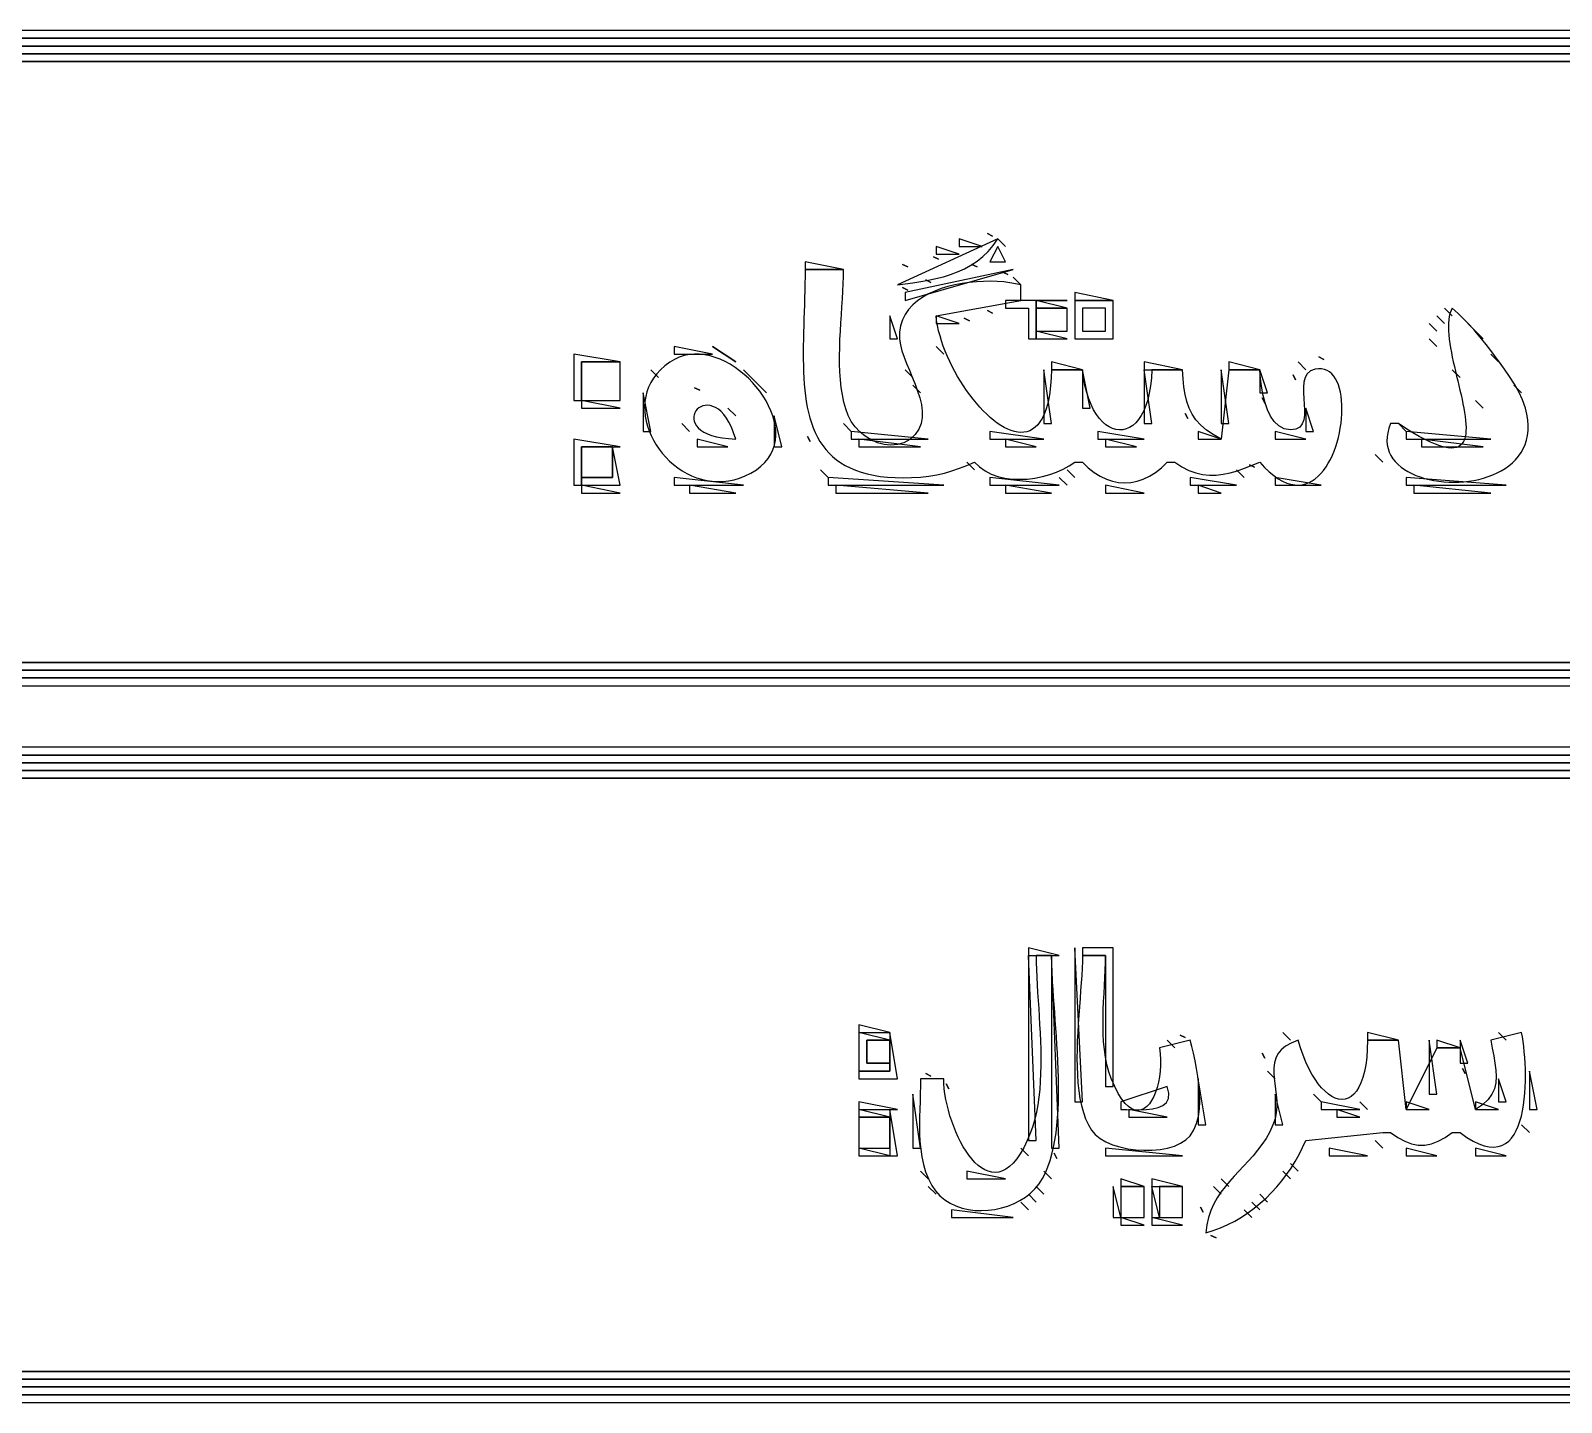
# Model space of a CAD drawing. Extents: x 0 to 1288, y 0 to 860.
# Drawn here: x 972.5 to 1171.2, y 436 to 614 of the extents above; entities that cross this region are included whole.
import ezdxf

# ---------------------------------------------------------------- set-up
doc = ezdxf.new("R2010")
doc.units = 0
for name, color, linetype in [('C19', 19, 'CONTINUOUS'), ('C250', 250, 'CONTINUOUS'), ('C251', 251, 'CONTINUOUS'), ('C252', 252, 'CONTINUOUS'), ('C253', 253, 'CONTINUOUS'), ('C254', 254, 'CONTINUOUS'), ('C27', 27, 'CONTINUOUS'), ('C29', 29, 'CONTINUOUS'), ('C37', 37, 'CONTINUOUS'), ('C47', 47, 'CONTINUOUS'), ('C59', 59, 'CONTINUOUS'), ('C7', 7, 'CONTINUOUS')]:
    doc.layers.add(name, color=color, linetype=linetype)

msp = doc.modelspace()

# ---------------------------------------------------------------- linework, layer by layer
at = {"layer": 'C19'}
for points in [[(1073, 583), (1072.9955, 582.0796), (1072.9832, 581.1603), (1072.9645, 580.2429), (1072.941, 579.3283), (1072.9142, 578.4176), (1072.8858, 577.5116), (1072.8571, 576.6113), (1072.8298, 575.7177), (1072.8054, 574.8317), (1072.7854, 573.9542), (1072.7714, 573.0862), (1072.7648, 572.2287), (1072.7674, 571.3826), (1072.7805, 570.5488), (1072.8057, 569.7283), (1072.8446, 568.922), (1072.8987, 568.1309), (1072.9696, 567.356), (1073.0587, 566.5981), (1073.1676, 565.8583), (1073.2979, 565.1374), (1073.4511, 564.4365), (1073.6288, 563.7564), (1073.8324, 563.0981), (1074.0635, 562.4626), (1074.3237, 561.8508), (1074.6145, 561.2637), (1074.9374, 560.7022), (1075.2939, 560.1672), (1075.6857, 559.6598), (1076.1142, 559.1807), (1076.581, 558.7311), (1077.0877, 558.3119), (1077.6357, 557.9239), (1078.2266, 557.5681), (1078.8619, 557.2456), (1079.5433, 556.9572), (1080.2721, 556.7039), (1081.05, 556.4866), (1081.8785, 556.3062), (1082.7592, 556.1639), (1083.6935, 556.0603), (1084.6831, 555.9966), (1085.7293, 555.9737), (1086.8339, 555.9925), (1087.9984, 556.054), (1089.0709, 556.1658), (1090.0983, 556.3441), (1091.0933, 556.5822), (1092.0683, 556.8734), (1093.0361, 557.2112), (1094.0091, 557.5889), (1095, 558), (1095.6391, 557.3794), (1096.3658, 556.8674), (1097.1674, 556.4593), (1098.0312, 556.1507), (1098.9445, 555.9368), (1099.8946, 555.8131), (1100.8686, 555.775), (1101.854, 555.8179), (1102.8379, 555.9372), (1103.8078, 556.1283), (1104.7508, 556.3866), (1105.6542, 556.7075), (1106.5054, 557.0864), (1107.2915, 557.5188), (1108, 558), (1109, 558), (1109.7609, 557.2846), (1110.5333, 556.6792), (1111.3151, 556.1839), (1112.1047, 555.7987), (1112.8999, 555.5236), (1113.6989, 555.3585), (1114.4999, 555.3034), (1115.3008, 555.3585), (1116.0999, 555.5236), (1116.8951, 555.7987), (1117.6847, 556.1839), (1118.4666, 556.6792), (1119.239, 557.2845), (1120, 558), (1121, 558), (1121.906, 557.3883), (1122.8034, 556.925), (1123.6954, 556.5987), (1124.5851, 556.3986), (1125.4757, 556.3133), (1126.3703, 556.3318), (1127.2722, 556.4429), (1128.1844, 556.6357), (1129.1101, 556.8989), (1130.0525, 557.2214), (1131.0147, 557.5921), (1132, 558), (1132.625, 557.3244), (1133.2346, 556.7436), (1133.8285, 556.2538), (1134.4062, 555.8515), (1134.9674, 555.533), (1135.5119, 555.2947), (1136.0392, 555.133), (1136.549, 555.0444), (1137.0411, 555.0251), (1137.5149, 555.0717), (1137.9703, 555.1804), (1138.4069, 555.3477), (1138.8243, 555.57), (1139.2222, 555.8437), (1139.6002, 556.1651), (1139.9581, 556.5307), (1140.2954, 556.9368), (1140.6119, 557.3799), (1140.9072, 557.8562), (1141.181, 558.3623), (1141.4329, 558.8946), (1141.6626, 559.4493), (1141.8698, 560.0229), (1142.0541, 560.6118), (1142.2151, 561.2124), (1142.3526, 561.821), (1142.4662, 562.4342), (1142.5556, 563.0481), (1142.6204, 563.6594), (1142.6603, 564.2642), (1142.6749, 564.8592), (1142.664, 565.4405), (1142.6271, 566.0046), (1142.564, 566.548), (1142.4742, 567.067), (1142.3576, 567.558), (1142.2136, 568.0173), (1142.0421, 568.4414), (1141.8426, 568.8268), (1141.6148, 569.1696), (1141.3583, 569.4665), (1141.073, 569.7137), (1140.7583, 569.9076), (1140.414, 570.0446), (1140.0396, 570.1212), (1139.635, 570.1337), (1139.1998, 570.0786), (1138.5918, 569.8549), (1138.1645, 569.4833), (1137.889, 568.988), (1137.7368, 568.3932), (1137.6794, 567.7231), (1137.688, 567.0019), (1137.7342, 566.2539), (1137.7893, 565.5032), (1137.8248, 564.774), (1137.8119, 564.0905), (1137.7221, 563.4771), (1137.5269, 562.9577), (1137.1976, 562.5568), (1136.7056, 562.2984), (1136.0223, 562.2068)], [(1136.0223, 562.2067), (1135.1865, 562.3371), (1134.48, 562.7021), (1133.8909, 563.2622), (1133.4076, 563.9776), (1133.0183, 564.8086), (1132.7113, 565.7155), (1132.4748, 566.6587), (1132.2972, 567.5984), (1132.1667, 568.495), (1132.0715, 569.3087), (1132, 570), (1128, 570), (1127, 561), (1125.9681, 561.5729), (1125.0876, 562.175), (1124.3466, 562.8128), (1123.7331, 563.493), (1123.235, 564.2223), (1122.8404, 565.0072), (1122.5373, 565.8545), (1122.3137, 566.7708), (1122.1576, 567.7627), (1122.057, 568.8369), (1122, 570), (1118, 570), (1117.9445, 568.9011), (1117.8361, 567.8867), (1117.6785, 566.9566), (1117.4755, 566.1103), (1117.231, 565.3475), (1116.9489, 564.6678), (1116.633, 564.0708), (1116.2871, 563.5562), (1115.9151, 563.1236), (1115.5208, 562.7726), (1115.1081, 562.503), (1114.6809, 562.3142), (1114.2429, 562.206), (1113.798, 562.1779), (1113.35, 562.2297), (1112.9029, 562.3609), (1112.4604, 562.5713), (1112.0265, 562.8603), (1111.6048, 563.2277), (1111.1994, 563.6731), (1110.8139, 564.1961), (1110.4524, 564.7964), (1110.1186, 565.4735), (1109.8163, 566.2272), (1109.5495, 567.0571), (1109.3219, 567.9627), (1109.1375, 568.9438), (1109, 570), (1105, 570), (1104.9554, 568.9286), (1104.8766, 567.9421), (1104.7651, 567.0385), (1104.6223, 566.2155), (1104.4498, 565.4711), (1104.249, 564.8031), (1104.0215, 564.2094), (1103.7686, 563.6879), (1103.4919, 563.2365), (1103.1928, 562.853), (1102.8729, 562.5353), (1102.5337, 562.2813), (1102.1765, 562.0888), (1101.803, 561.9558), (1101.4146, 561.8801), (1101.0127, 561.8596), (1100.5989, 561.8921), (1100.1747, 561.9756), (1099.7415, 562.1078), (1099.3008, 562.2868), (1098.8541, 562.5103), (1098.4029, 562.7762), (1097.9486, 563.0825), (1097.4928, 563.4269), (1097.037, 563.8074), (1096.5826, 564.2218), (1096.1311, 564.6681), (1095.684, 565.144), (1095.2428, 565.6475), (1094.8089, 566.1764), (1094.3839, 566.7286), (1093.9693, 567.302), (1093.5664, 567.8944), (1093.1769, 568.5038), (1092.8022, 569.128), (1092.4437, 569.7649), (1092.103, 570.4123), (1091.7816, 571.0682), (1091.4809, 571.7304), (1091.2024, 572.3968), (1090.9476, 573.0652), (1090.7181, 573.7335), (1090.5151, 574.3997), (1090.3404, 575.0616), (1090.1953, 575.717), (1090.0813, 576.3638), (1090, 577), (1101, 579), (1101, 581), (1100.3209, 581.1615), (1099.5792, 581.2916), (1098.7836, 581.3887), (1097.9431, 581.4511), (1097.0665, 581.4773), (1096.1628, 581.4657), (1095.2408, 581.4149), (1094.3095, 581.3232), (1093.3778, 581.1891), (1092.4545, 581.0109), (1091.5486, 580.7872), (1090.6689, 580.5165), (1089.8244, 580.197), (1089.024, 579.8273), (1088.2765, 579.4057), (1087.5909, 578.9309), (1086.9761, 578.4011), (1086.4409, 577.8148), (1085.9943, 577.1705), (1085.6452, 576.4665), (1085.4024, 575.7014), (1085.2749, 574.8736), (1085.2716, 573.9815), (1085.3742, 573.2467), (1085.5735, 572.4653), (1085.848, 571.6451), (1086.1768, 570.7938), (1086.5385, 569.9193), (1086.912, 569.0292), (1087.276, 568.1315), (1087.6093, 567.2338), (1087.8908, 566.3439), (1088.0992, 565.4696), (1088.2133, 564.6187), (1088.212, 563.7989), (1088.074, 563.018), (1087.7781, 562.2839), (1087.3032, 561.6042)], [(1100, 582), (1101, 581), (1100, 582)], [(1096.666626, 577.666687), (1097.333374, 577.333313), (1096.666626, 577.666687)], [(1103, 578), (1103, 575), (1107, 575), (1107, 578), (1103, 578)], [(1157, 578), (1156.8318, 577.6744), (1156.6997, 577.3132), (1156.6014, 576.9188), (1156.5348, 576.4933), (1156.4977, 576.0392), (1156.4878, 575.5586), (1156.5031, 575.0539), (1156.5413, 574.5273), (1156.6003, 573.9812), (1156.6779, 573.4178), (1156.7718, 572.8395), (1156.88, 572.2484), (1157.0003, 571.647), (1157.1304, 571.0374), (1157.2682, 570.4221), (1157.4114, 569.8031), (1157.5581, 569.183), (1157.7058, 568.5639), (1157.8526, 567.9481), (1157.9961, 567.3379), (1158.1342, 566.7357), (1158.2648, 566.1437), (1158.3856, 565.5641), (1158.4945, 564.9993), (1158.5893, 564.4516), (1158.6678, 563.9233), (1158.7278, 563.4165), (1158.7672, 562.9338), (1158.7838, 562.4772), (1158.7754, 562.0491), (1158.7397, 561.6519), (1158.6748, 561.2877), (1158.5782, 560.9589), (1158.448, 560.6678), (1158.2819, 560.4166), (1158.0776, 560.2077), (1157.8332, 560.0433), (1157.5462, 559.9257), (1157.2147, 559.8573), (1156.8364, 559.8402), (1156.4091, 559.8768), (1155.9306, 559.9694), (1155.3989, 560.1203), (1154.8116, 560.3317), (1154.1666, 560.6059), (1153.4617, 560.9453), (1152.6948, 561.3521), (1151.8636, 561.8286), (1150.9661, 562.3772), (1150, 563), (1149, 563), (1148.7763, 562.4022), (1148.6236, 561.8271), (1148.5391, 561.2747), (1148.5196, 560.7455), (1148.5622, 560.2396), (1148.6639, 559.7573), (1148.8217, 559.2989), (1149.0326, 558.8645), (1149.2936, 558.4546), (1149.6017, 558.0693), (1149.954, 557.7089), (1150.3474, 557.3736), (1150.779, 557.0637), (1151.2457, 556.7795), (1151.7446, 556.5212), (1152.2727, 556.2891), (1152.8269, 556.0834), (1153.4044, 555.9044), (1154.002, 555.7524), (1154.6168, 555.6276), (1155.2459, 555.5302), (1155.8862, 555.4606), (1156.5347, 555.4189), (1157.1884, 555.4055), (1157.8444, 555.4206), (1158.4996, 555.4644), (1159.1511, 555.5372), (1159.7959, 555.6393), (1160.431, 555.7709), (1161.0533, 555.9323), (1161.6599, 556.1238), (1162.2479, 556.3455), (1162.8141, 556.5978), (1163.3557, 556.8809), (1163.8696, 557.1951), (1164.3528, 557.5406), (1164.8024, 557.9177), (1165.2153, 558.3266), (1165.5886, 558.7676), (1165.9192, 559.241), (1166.2043, 559.747), (1166.4407, 560.2859), (1166.6255, 560.8579), (1166.7557, 561.4632), (1166.8283, 562.1023), (1166.8403, 562.7752), (1166.7887, 563.4823), (1166.6706, 564.2238), (1166.483, 565), (1166.1075, 566.0923), (1165.6266, 567.137), (1165.0634, 568.1419), (1164.441, 569.1152), (1163.7825, 570.065), (1163.1111, 570.9992)], [(1156, 578), (1157, 577), (1156, 578)], [(1043, 572), (1043, 566), (1044, 566), (1044, 571), (1049, 571), (1043, 572)], [(1087.3032, 561.6041), (1086.5965, 560.957), (1085.8211, 560.519), (1084.9966, 560.2736), (1084.1427, 560.2048), (1083.2789, 560.2963), (1082.4248, 560.5317), (1081.6001, 560.8949), (1080.8243, 561.3696), (1080.1172, 561.9395), (1079.4982, 562.5885), (1078.9871, 563.3003), (1078.6034, 564.0586)], [(1219, 519), (1100, 519), (688, 519)], [(688, 518), (1270, 518)], [(1102, 494), (1102, 470), (1103, 470), (1102, 494)], [(1103, 494), (1103.0095, 493.0914), (1103.036, 492.1534), (1103.0766, 491.1889), (1103.1283, 490.2008), (1103.1881, 489.1924), (1103.253, 488.1665), (1103.3201, 487.1263), (1103.3863, 486.0747), (1103.4488, 485.0149), (1103.5044, 483.9498), (1103.5504, 482.8824), (1103.5836, 481.8159), (1103.6011, 480.7531), (1103.5999, 479.6973), (1103.577, 478.6514), (1103.5296, 477.6184), (1103.4545, 476.6013), (1103.3488, 475.6033), (1103.2096, 474.6273), (1103.0339, 473.6764), (1102.8186, 472.7537), (1102.5609, 471.862), (1102.2577, 471.0046)], [(1105, 494), (1105, 469), (1106, 469), (1105, 494)], [(1109, 494), (1108.988, 493.1914), (1108.9546, 492.3246), (1108.9038, 491.4057), (1108.8394, 490.4406), (1108.7652, 489.4354), (1108.6851, 488.396), (1108.603, 487.3284), (1108.5228, 486.2386), (1108.4484, 485.1328), (1108.3836, 484.0168), (1108.3322, 482.8966), (1108.2983, 481.7783), (1108.2856, 480.6679), (1108.298, 479.5714), (1108.3394, 478.4947), (1108.4136, 477.4439), (1108.5246, 476.4251), (1108.6763, 475.4441), (1108.8723, 474.507), (1109.1168, 473.6199), (1109.4135, 472.7886), (1109.7663, 472.0193), (1110.1791, 471.3179)], [(1080, 485), (1080, 484), (1084, 484), (1080, 485)], [(1122.9722, 470.6033), (1123.4515, 471.3459), (1123.8043, 472.1824), (1124.0436, 473.0968), (1124.182, 474.0731), (1124.2324, 475.0952), (1124.2075, 476.1471), (1124.1201, 477.2129), (1123.983, 478.2764), (1123.809, 479.3216), (1123.611, 480.3327), (1123.4016, 481.2934), (1123.1936, 482.1878), (1123, 483), (1119, 482), (1119.0935, 481.2391), (1119.1372, 480.4739), (1119.1336, 479.7125), (1119.085, 478.9632), (1118.9937, 478.2343), (1118.8621, 477.534), (1118.6925, 476.8707), (1118.4873, 476.2525), (1118.249, 475.6877), (1117.9797, 475.1846), (1117.6819, 474.7515), (1117.358, 474.3966), (1117.0102, 474.1282), (1116.641, 473.9546), (1116.2527, 473.8839), (1115.8477, 473.9246), (1115.4283, 474.0848), (1114.9969, 474.3728), (1114.5559, 474.7969), (1114.1075, 475.3653), (1113.6542, 476.0863), (1113.1983, 476.9682), (1112.7423, 478.0193)], [(1163, 484), (1164, 483), (1163, 484)], [(1102.2576, 471.0046), (1101.8209, 469.9619), (1101.3761, 469.0495), (1100.9244, 468.2623), (1100.4674, 467.5954), (1100.0062, 467.0436), (1099.5424, 466.602), (1099.0772, 466.2656), (1098.6121, 466.0294), (1098.1484, 465.8883), (1097.6875, 465.8373), (1097.2307, 465.8714), (1096.7794, 465.9856), (1096.3351, 466.1749), (1095.8989, 466.4342), (1095.4724, 466.7585), (1095.0569, 467.1429), (1094.6537, 467.5823), (1094.2642, 468.0717), (1093.8899, 468.606), (1093.532, 469.1804), (1093.1919, 469.7896), (1092.8711, 470.4288), (1092.5708, 471.0929), (1092.2924, 471.7768), (1092.0373, 472.4757), (1091.8069, 473.1844), (1091.6026, 473.8979), (1091.4256, 474.6113), (1091.2775, 475.3195), (1091.1595, 476.0174), (1091.0729, 476.7002), (1091.0193, 477.3627), (1091, 478), (1088, 478), (1087.9883, 477.05), (1087.9593, 476.0684), (1087.9216, 475.0613), (1087.8842, 474.0353), (1087.8557, 472.9968), (1087.8451, 471.9522), (1087.8611, 470.908), (1087.9124, 469.8705), (1088.008, 468.8463), (1088.1565, 467.8417), (1088.3669, 466.8631), (1088.6478, 465.917), (1089.0082, 465.0099), (1089.4568, 464.1481)], [(1110.179, 471.3179), (1110.6626, 470.7483), (1111.296, 470.244), (1112.0568, 469.807), (1112.9226, 469.4396), (1113.8709, 469.1438), (1114.8795, 468.9219), (1115.9258, 468.7759), (1116.9876, 468.7081), (1118.0425, 468.7207), (1119.068, 468.8157), (1120.0418, 468.9953), (1120.9416, 469.2617), (1121.7448, 469.6171), (1122.4291, 470.0636), (1122.9723, 470.6034)]]:
    msp.add_lwpolyline(points, dxfattribs=at)
at = {"layer": 'C250'}
for points in [[(689, 610), (689, 532), (1270, 532), (1270, 610), (689, 610)], [(1096.666626, 587.666687), (1097.333374, 587.333313), (1096.666626, 587.666687)], [(1090, 586), (1090, 585), (1093, 585), (1090, 586)], [(1078.6033, 564.0586), (1078.2996, 564.9064), (1078.0515, 565.798), (1077.8545, 566.7286), (1077.7042, 567.6932), (1077.596, 568.6872), (1077.5255, 569.7057), (1077.4882, 570.744), (1077.4797, 571.7973), (1077.4953, 572.8607), (1077.5307, 573.9295), (1077.5814, 574.9989), (1077.643, 576.0641), (1077.7108, 577.1202), (1077.7805, 578.1626), (1077.8476, 579.1864), (1077.9075, 580.1869), (1077.9559, 581.1591), (1077.9882, 582.0984), (1078, 583), (1073, 583)], [(1085.666626, 583.666687), (1086.333374, 583.333313), (1085.666626, 583.666687)], [(1103, 579), (1103, 578), (1107, 578), (1103, 579)], [(1108, 579), (1108, 574), (1113, 574), (1113, 579), (1108, 579)], [(1084, 577), (1084, 574), (1085, 574), (1084, 577)], [(1160, 575), (1161, 574), (1160, 575)], [(1109, 570), (1109, 565), (1110, 565), (1109, 570)], [(1064, 561), (1063.7312, 561.8283), (1063.4382, 562.5566), (1063.125, 563.1895), (1062.7955, 563.7318), (1062.4537, 564.188), (1062.1035, 564.5629), (1061.749, 564.8612), (1061.3941, 565.0874), (1061.0427, 565.2464), (1060.6989, 565.3426), (1060.3666, 565.3809), (1060.0498, 565.3658), (1059.7524, 565.3021), (1059.4784, 565.1944), (1059.2318, 565.0473), (1059.0165, 564.8656), (1058.8366, 564.654), (1058.6959, 564.417), (1058.5986, 564.1594), (1058.5484, 563.8858), (1058.5494, 563.6009), (1058.6056, 563.3094), (1058.721, 563.0159), (1058.8994, 562.7251), (1059.1449, 562.4417), (1059.4615, 562.1703), (1059.8531, 561.9156), (1060.3236, 561.6823), (1060.8771, 561.4751), (1061.5175, 561.2985), (1062.2488, 561.1574), (1063.075, 561.0563), (1064, 561)], [(1063, 565), (1064, 564), (1063, 565)], [(1122.333374, 564.333313), (1122.666626, 563.666687), (1122.333374, 564.333313)], [(1160, 566), (1161, 565), (1160, 566)], [(1059, 561), (1059, 560), (1063, 560), (1059, 561)], [(1080, 561), (1080, 560), (1088, 560), (1080, 561)], [(1099, 561), (1099, 560), (1103, 560), (1099, 561)], [(1112, 561), (1112, 560), (1116, 560), (1112, 561)], [(1123, 556), (1123, 555), (1129, 555), (1123, 556)], [(1220, 518), (1101, 518), (688, 518)], [(688, 517), (1270, 517)], [(1154, 483), (1154, 476), (1155, 476), (1154, 483)], [(1084, 474), (1084, 468), (1085, 468), (1084, 474)], [(1115, 474), (1115, 473), (1120, 473), (1115, 474)], [(1112, 469), (1112, 468), (1122, 468), (1112, 469)], [(1141, 469), (1141, 468), (1146, 468), (1141, 469)], [(1160, 469), (1160, 468), (1164, 468), (1160, 469)], [(1105.333374, 468.333344), (1105.666626, 467.666656), (1105.333374, 468.333344)], [(1131, 462), (1132, 461), (1131, 462)], [(687, 438), (687, 437), (1272, 437), (1258, 438), (1227, 438), (1112, 438), (687, 438)]]:
    msp.add_lwpolyline(points, dxfattribs=at)
at = {"layer": 'C251'}
for points in [[(1221, 614), (1102, 614), (687, 614)], [(687, 613), (1272, 613)], [(1098, 587), (1099, 586), (1098, 587)], [(1098, 586), (1097, 584), (1099, 584), (1098, 586)], [(1073, 584), (1073, 583), (1078, 583), (1073, 584)], [(1098.666626, 582.666687), (1099.333374, 582.333313), (1098.666626, 582.666687)], [(1155, 577), (1156, 576), (1155, 577)], [(1154, 576), (1155, 575), (1154, 576)], [(1090, 573), (1091, 572), (1090, 573)], [(1139.666626, 571.666687), (1140.333374, 571.333313), (1139.666626, 571.666687)], [(1065, 570), (1066, 569), (1065, 570)], [(1104, 570), (1104, 563), (1105, 563), (1104, 570)], [(1136.333374, 569.333313), (1136.666626, 568.666687), (1136.333374, 569.333313)], [(1157, 570), (1158, 569), (1157, 570)], [(1067, 568), (1068, 567), (1067, 568)], [(1087, 568), (1088, 567), (1087, 568)], [(1044, 566), (1044, 565), (1049, 565), (1044, 566)], [(1057, 563), (1058, 562), (1057, 563)], [(1078, 563), (1079, 562), (1078, 563)], [(1043, 561), (1043, 555), (1044, 555), (1044, 560), (1049, 560), (1043, 561)], [(1153, 561), (1153, 560), (1161, 560), (1153, 561)], [(1147, 559), (1148, 558), (1147, 559)], [(1107, 557), (1108, 556), (1107, 557)], [(1129, 557), (1130, 556), (1129, 557)], [(1130.666626, 557.666687), (1131.333374, 557.333313), (1130.666626, 557.666687)], [(689, 517), (689, 440), (1270, 440), (1270, 517), (689, 517)], [(1108, 495), (1108, 475), (1109, 475), (1108, 495)], [(1080, 484), (1080, 479), (1084, 479), (1084, 480), (1081, 480), (1081, 483), (1084, 483), (1080, 484)], [(1081, 483), (1081, 480), (1084, 480), (1084, 483), (1081, 483)], [(1121.666626, 483.666656), (1122.333374, 483.333344), (1121.666626, 483.666656)], [(1158, 483), (1158, 480), (1159, 480), (1158, 483)], [(1132.333374, 481.333344), (1132.666626, 480.666656), (1132.333374, 481.333344)], [(1088.666626, 478.666656), (1089.333374, 478.333344), (1088.666626, 478.666656)], [(1124, 478), (1124, 472), (1125, 472), (1124, 478)], [(1134, 476), (1134, 472), (1135, 472), (1134, 476)], [(1140, 475), (1140, 474), (1145, 474), (1140, 475)], [(1142, 474), (1142, 473), (1145, 473), (1142, 474)], [(1166, 472), (1167, 471), (1166, 472)], [(1147, 470), (1148, 469), (1147, 470)], [(1151, 469), (1151, 468), (1155, 468), (1151, 469)], [(1088, 466), (1089, 465), (1088, 466)], [(1094, 466), (1094, 465), (1099, 465), (1094, 466)], [(1104, 466), (1105, 465), (1104, 466)], [(1127, 465), (1128, 464), (1127, 465)], [(1102, 463), (1103, 462), (1102, 463)], [(1114, 464), (1114, 460), (1117, 460), (1117, 464), (1114, 464)], [(1119, 464), (1119, 460), (1122, 460), (1122, 464), (1119, 464)], [(1101, 462), (1102, 461), (1101, 462)], [(1124.333374, 461.333344), (1124.666626, 460.666656), (1124.333374, 461.333344)], [(1118, 460), (1118, 459), (1122, 459), (1118, 460)], [(1125.666626, 457.666656), (1126.333374, 457.333344), (1125.666626, 457.666656)], [(1220, 440), (1101, 440), (689, 440)], [(689, 439), (1270, 439)], [(1221, 437), (1101, 437), (686, 437)], [(686, 436), (1272, 436)]]:
    msp.add_lwpolyline(points, dxfattribs=at)
at = {"layer": 'C252'}
for points in [[(1221, 613), (1101, 613), (686, 613)], [(686, 612), (1272, 612)], [(1220, 611), (1101, 611), (688, 611)], [(688, 610), (1270, 610)], [(1085, 581), (1086.0044, 581.1325), (1087.0104, 581.2745), (1088.013, 581.4325), (1089.0075, 581.6132), (1089.9887, 581.8233), (1090.952, 582.0694), (1091.8922, 582.3581), (1092.8047, 582.6961), (1093.6843, 583.09), (1094.5264, 583.5465), (1095.3258, 584.0722), (1096.0778, 584.6737), (1096.7774, 585.3578), (1097.4198, 586.131), (1098, 587), (1085, 581)], [(1088.666626, 581.666687), (1089.333374, 581.333313), (1088.666626, 581.666687)], [(1093.666626, 576.666687), (1094.333374, 576.333313), (1093.666626, 576.666687)], [(1109, 578), (1109, 575), (1112, 575), (1112, 578), (1109, 578)], [(1163.111, 570.9992), (1162.4906, 571.8473), (1161.8638, 572.6779), (1161.227, 573.4909), (1160.5767, 574.2864), (1159.9093, 575.0644), (1159.2215, 575.8247), (1158.5097, 576.5674), (1157.7703, 577.2925), (1157, 578)], [(1103, 575), (1103, 574), (1107, 574), (1103, 575)], [(1061, 573), (1064, 571), (1061, 573)], [(1044, 571), (1044, 566), (1049, 566), (1049, 571), (1044, 571)], [(1055.433716, 570.971436), (1054.7989, 570.4974), (1054.2384, 569.9937), (1053.7502, 569.4632), (1053.3321, 568.9087), (1052.982, 568.3331), (1052.698, 567.7394), (1052.4778, 567.1305), (1052.3195, 566.5093), (1052.2208, 565.8787), (1052.1798, 565.2416), (1052.1943, 564.6009), (1052.2623, 563.9596), (1052.3817, 563.3205), (1052.5503, 562.6865), (1052.7662, 562.0606), (1053.0272, 561.4457), (1053.3311, 560.8447), (1053.6761, 560.2605), (1054.0599, 559.696), (1054.4804, 559.1541), (1054.9356, 558.6378), (1055.4235, 558.1499), (1055.9418, 557.6933), (1056.4886, 557.271), (1057.0617, 556.8859), (1057.659, 556.5409), (1058.2785, 556.2388), (1058.9181, 555.9827), (1059.5757, 555.7754), (1060.2492, 555.6198), (1060.9365, 555.5189), (1061.6355, 555.4755), (1062.3442, 555.4925), (1063.0604, 555.573), (1063.7822, 555.7197), (1064.5073, 555.9356), (1065.2337, 556.2236), (1065.9593, 556.5867), (1066.6821, 557.0277), (1067.2798, 557.4755), (1067.7908, 557.9597), (1068.2182, 558.4767), (1068.5649, 559.0231), (1068.8341, 559.5952), (1069.0289, 560.1896), (1069.1522, 560.8028), (1069.2072, 561.4312), (1069.1969, 562.0714), (1069.1243, 562.7199), (1068.9926, 563.3731), (1068.8048, 564.0275), (1068.564, 564.6796), (1068.2732, 565.3259), (1067.9355, 565.9629), (1067.5539, 566.5871), (1067.1316, 567.1949), (1066.6716, 567.783), (1066.1769, 568.3476), (1065.6506, 568.8854), (1065.0958, 569.3928), (1064.5155, 569.8663), (1063.9128, 570.3024), (1063.2908, 570.6977), (1062.6525, 571.0484), (1062.001, 571.3513), (1061.3394, 571.6027), (1060.6707, 571.7992), (1059.998, 571.9372), (1059.3243, 572.0132), (1058.6527, 572.0238), (1057.9863, 571.9653), (1057.3281, 571.8344), (1056.6812, 571.6274), (1056.0487, 571.3409), (1055.4337, 570.9714)], [(1105, 571), (1105, 570), (1109, 570), (1105, 571)], [(1128, 571), (1128, 570), (1132, 570), (1128, 571)], [(1162, 572), (1163, 571), (1162, 572)], [(1053, 570), (1054, 569), (1053, 570)], [(1066, 569), (1067, 568), (1066, 569)], [(1058.666626, 567.666687), (1059.333374, 567.333313), (1058.666626, 567.666687)], [(1132.333374, 566.333313), (1132.666626, 565.666687), (1132.333374, 566.333313)], [(1165, 568), (1166, 567), (1165, 568)], [(1150, 563), (1151, 562), (1150, 563)], [(1048, 560), (1048, 556), (1044, 556), (1044, 555), (1049, 555), (1048, 560)], [(1075, 557), (1076, 556), (1075, 557)], [(1094, 558), (1095, 557), (1094, 558)], [(1077, 555), (1077, 554), (1089, 554), (1077, 555)], [(1097, 556), (1097, 555), (1106, 555), (1097, 556)], [(1221, 521), (1101, 521), (686, 521)], [(686, 520), (1272, 520)], [(1146, 484), (1146, 483), (1150, 483), (1146, 484)], [(1155, 483), (1155, 482), (1158, 482), (1155, 483)], [(1133, 479), (1134, 478), (1133, 479)], [(1158.333374, 479.333344), (1158.666626, 478.666656), (1158.333374, 479.333344)], [(1120, 477), (1114, 475), (1114, 474), (1114.7416, 473.991), (1115.5585, 473.9732), (1116.4124, 473.9682), (1117.2653, 473.9978), (1118.0789, 474.0837), (1118.8152, 474.2477), (1119.4359, 474.5115), (1119.9028, 474.8969), (1120.178, 475.4256), (1120.223, 476.1193), (1120, 477)], [(1087, 476), (1087, 469), (1088, 469), (1087, 476)], [(1139, 476), (1140, 475), (1139, 476)], [(1160, 475), (1160, 474), (1163, 474), (1160, 475)], [(1080, 474), (1080, 473), (1084, 473), (1080, 474)], [(1080, 469), (1080, 468), (1084, 468), (1080, 469)], [(1136, 467), (1137, 466), (1136, 467)], [(1118, 465), (1118, 464), (1122, 464), (1118, 465)], [(1135, 466), (1136, 465), (1135, 466)], [(1089, 464), (1090, 463), (1089, 464)], [(1103, 464), (1104, 463), (1103, 464)], [(1126, 464), (1127, 463), (1126, 464)], [(1132, 463), (1133, 462), (1132, 463)], [(1092, 461), (1092, 460), (1100, 460), (1092, 461)], [(1130, 461), (1131, 460), (1130, 461)], [(1114, 460), (1114, 459), (1117, 459), (1114, 460)]]:
    msp.add_lwpolyline(points, dxfattribs=at)
at = {"layer": 'C253'}
for points in [[(1094.666626, 583.666687), (1095.333374, 583.333313), (1094.666626, 583.666687)], [(1085.666626, 580.666687), (1086.333374, 580.333313), (1085.666626, 580.666687)], [(1099, 579), (1099, 578), (1102, 578), (1102, 574), (1103, 574), (1103, 579), (1107, 579), (1099, 579)], [(1090, 577), (1090, 576), (1093, 576), (1090, 577)], [(1159, 576), (1160, 575), (1159, 576)], [(1056, 573), (1056, 572), (1061, 572), (1056, 573)], [(1154, 574), (1155, 573), (1154, 574)], [(1117, 571), (1117, 570), (1122, 570), (1117, 571)], [(1137, 571), (1138, 570), (1137, 571)], [(1086, 570), (1087, 569), (1086, 570)], [(1127, 570), (1127, 563), (1128, 563), (1127, 570)], [(1132, 570), (1132, 567), (1133, 567), (1132, 570)], [(1138, 565), (1138, 562), (1139, 562), (1138, 565)], [(1111, 562), (1111, 561), (1117, 561), (1111, 562)], [(1124, 562), (1124, 561), (1127, 561), (1124, 562)], [(1044, 555), (1044, 554), (1049, 554), (1044, 555)], [(1058, 555), (1058, 554), (1064, 554), (1058, 555)], [(1099, 555), (1099, 554), (1105, 554), (1099, 555)], [(1112, 555), (1112, 554), (1117, 554), (1112, 555)], [(1124, 555), (1124, 554), (1127, 554), (1124, 555)], [(1152, 555), (1152, 554), (1162, 554), (1152, 555)], [(1102, 495), (1102, 494), (1106, 494), (1102, 495)], [(1109, 495), (1109, 494), (1112, 494), (1112, 477), (1113, 477), (1113, 495), (1109, 495)], [(1084, 484), (1084, 479), (1080, 479), (1080, 478), (1085, 478), (1084, 484)], [(1162, 483), (1162.1813, 481.9469), (1162.367, 480.9503), (1162.5313, 480.0068), (1162.6487, 479.1135), (1162.6935, 478.2672), (1162.64, 477.4646), (1162.4625, 476.7028), (1162.1354, 475.9786), (1161.6331, 475.2888), (1160.9298, 474.6303), (1160, 474), (1158, 482), (1155, 482), (1151, 474), (1150, 483), (1146, 483), (1145.9701, 481.8268), (1145.8914, 480.7561), (1145.7669, 479.7863), (1145.5995, 478.916), (1145.3925, 478.1438), (1145.1488, 477.4682), (1144.8715, 476.8877), (1144.5637, 476.4009), (1144.2285, 476.0062), (1143.8689, 475.7023), (1143.488, 475.4876), (1143.0889, 475.3608), (1142.6746, 475.3202), (1142.2482, 475.3646), (1141.8128, 475.4924), (1141.3714, 475.7021), (1140.9271, 475.9924), (1140.483, 476.3616), (1140.0421, 476.8085), (1139.6076, 477.3314), (1139.1824, 477.929), (1138.7696, 478.5997), (1138.3724, 479.3422), (1137.9937, 480.1549), (1137.6367, 481.0364), (1137.3045, 481.9853), (1137, 483), (1136.0708, 482.627), (1135.3351, 482.2027), (1134.7726, 481.7306), (1134.3631, 481.214), (1134.0861, 480.6563), (1133.9216, 480.061), (1133.8491, 479.4313), (1133.8484, 478.7709), (1133.8992, 478.083), (1133.9813, 477.371), (1134.0744, 476.6384), (1134.1581, 475.8885), (1134.2123, 475.1249), (1134.2166, 474.3508), (1134.1507, 473.5696), (1133.9944, 472.7849), (1133.7275, 472), (1133.3045, 471.0991), (1132.8256, 470.2586), (1132.2999, 469.4698), (1131.7366, 468.7242), (1131.1447, 468.013), (1130.5334, 467.3279), (1129.9118, 466.66), (1129.289, 466.0009), (1128.6741, 465.342), (1128.0762, 464.6746), (1127.5045, 463.9901), (1126.968, 463.28), (1126.4759, 462.5357), (1126.0373, 461.7486), (1125.6613, 460.9101), (1125.357, 460.0115), (1125.1335, 459.0443), (1125, 458), (1125.9798, 458.3038), (1126.9345, 458.6622), (1127.8631, 459.073), (1128.7646, 459.534), (1129.6381, 460.0429), (1130.4826, 460.5975), (1131.2971, 461.1955), (1132.0807, 461.8347), (1132.8323, 462.5129), (1133.5511, 463.2278), (1134.2359, 463.9771), (1134.886, 464.7587), (1135.5002, 465.5703), (1136.0776, 466.4097), (1136.6173, 467.2746), (1137.1182, 468.1627), (1137.5794, 469.0719), (1138, 470), (1148, 471), (1149, 471), (1149.9362, 470.3586), (1150.8369, 469.8775), (1151.7123, 469.5568), (1152.5724, 469.3964), (1153.4275, 469.3964), (1154.2876, 469.5568), (1155.163, 469.8775), (1156.0637, 470.3585), (1157, 471), (1158, 471), (1158.8719, 470.3869), (1159.6856, 469.9022), (1160.4429, 469.5397), (1161.1456, 469.2931), (1161.7954, 469.1563), (1162.3941, 469.1233), (1162.9435, 469.1878), (1163.4455, 469.3436), (1163.9017, 469.5847), (1164.3141, 469.9049), (1164.6843, 470.298), (1165.0142, 470.7579), (1165.3055, 471.2784), (1165.5601, 471.8533), (1165.7798, 472.4766), (1165.9662, 473.1421), (1166.1213, 473.8435), (1166.2468, 474.5748), (1166.3445, 475.3299), (1166.4162, 476.1025), (1166.4637, 476.8864), (1166.4887, 477.6757), (1166.4931, 478.464), (1166.4786, 479.2453), (1166.4471, 480.0134), (1166.4003, 480.7621), (1166.3401, 481.4853), (1166.2681, 482.1768), (1166.1862, 482.8306), (1166.0963, 483.4403), (1166, 484), (1162, 483)], [(1135, 484), (1136, 483), (1135, 484)], [(1163, 478), (1163, 475), (1164, 475), (1163, 478)], [(1145, 475), (1146, 474), (1145, 475)], [(1151, 475), (1151, 474), (1154, 474), (1151, 475)], [(1080, 473), (1080, 469), (1084, 469), (1084, 473), (1080, 473)], [(1101, 469), (1102, 468), (1101, 469)], [(1114, 465), (1114, 464), (1117, 464), (1114, 465)]]:
    msp.add_lwpolyline(points, dxfattribs=at)
at = {"layer": 'C254'}
for points in [[(1220, 612), (1101, 612), (688, 612)], [(688, 611), (1270, 611)], [(1089.666626, 584.666687), (1090.333374, 584.333313), (1089.666626, 584.666687)], [(1086, 580), (1086, 579), (1100, 583), (1086, 580)], [(1108, 580), (1108, 579), (1113, 579), (1108, 580)], [(1117, 570), (1117, 563), (1118, 563), (1117, 570)], [(1073.333374, 561.333313), (1073.666626, 560.666687), (1073.333374, 561.333313)], [(1079, 562), (1079, 561), (1089, 561), (1079, 562)], [(1097, 562), (1097, 561), (1104, 561), (1097, 562)], [(1134, 562), (1134, 561), (1138, 561), (1134, 562)], [(1151, 562), (1151, 561), (1162, 561), (1151, 562)], [(1221, 520), (1101, 520), (686, 520)], [(686, 519), (1272, 519)], [(1120, 483), (1121, 482), (1120, 483)], [(1080, 475), (1080, 474), (1085, 474), (1080, 475)]]:
    msp.add_lwpolyline(points, dxfattribs=at)
at = {"layer": 'C27'}
msp.add_lwpolyline([(1118, 464), (1118, 460), (1119, 460), (1118, 464)], dxfattribs=at)
at = {"layer": 'C29'}
for points in [[(686, 612), (686, 529), (1272, 529), (1272, 530), (687, 530), (687, 587), (686, 612)], [(1093, 587), (1093, 586), (1096, 586), (1093, 587)], [(1112.7423, 478.0192), (1112.4301, 478.9042), (1112.1811, 479.8282), (1111.9892, 480.7859), (1111.8486, 481.7724), (1111.7532, 482.7826), (1111.6973, 483.8113), (1111.6748, 484.8535), (1111.6798, 485.904), (1111.7065, 486.9579), (1111.7488, 488.01), (1111.8008, 489.0551), (1111.8567, 490.0884), (1111.9105, 491.1046), (1111.9562, 492.0986), (1111.988, 493.0654), (1112, 494), (1109, 494)], [(1113, 464), (1113, 460), (1114, 460), (1113, 464)]]:
    msp.add_lwpolyline(points, dxfattribs=at)
at = {"layer": 'C37'}
for points in [[(1044, 560), (1044, 556), (1048, 556), (1048, 560), (1044, 560)], [(1056, 556), (1056, 555), (1065, 555), (1056, 556)], [(1076, 556), (1076, 555), (1091, 555), (1076, 556)], [(1134, 556), (1134, 555), (1140, 555), (1134, 556)], [(1151, 556), (1151, 555), (1164, 555), (1151, 556)], [(1089.4567, 464.1481), (1089.9454, 463.4395), (1090.512, 462.822), (1091.1476, 462.2935), (1091.8431, 461.852), (1092.5896, 461.4958), (1093.3782, 461.2227), (1094.1999, 461.031), (1095.0457, 460.9186), (1095.9068, 460.8837), (1096.7741, 460.9243), (1097.6387, 461.0385), (1098.4916, 461.2243), (1099.3239, 461.4798), (1100.1267, 461.8031), (1100.8909, 462.1923), (1101.6077, 462.6454), (1102.268, 463.1605), (1102.8629, 463.7357), (1103.3835, 464.369), (1103.8209, 465.0586), (1104.1859, 465.7869), (1104.5093, 466.5584), (1104.7932, 467.3701), (1105.0395, 468.2193), (1105.2504, 469.103), (1105.4279, 470.0183), (1105.574, 470.9624), (1105.6907, 471.9324), (1105.7803, 472.9254), (1105.8446, 473.9385), (1105.8858, 474.9689), (1105.9058, 476.0137), (1105.9069, 477.0699), (1105.8909, 478.1348), (1105.86, 479.2055), (1105.8162, 480.2791), (1105.7616, 481.3526), (1105.6982, 482.4233), (1105.6281, 483.4882), (1105.5533, 484.5445), (1105.4759, 485.5893), (1105.3979, 486.6197), (1105.3214, 487.6328), (1105.2484, 488.6258), (1105.1811, 489.5958), (1105.1213, 490.5399), (1105.0713, 491.4553), (1105.033, 492.339), (1105.0086, 493.1882), (1105, 494), (1103, 494)], [(1091.333374, 477.333344), (1091.666626, 476.666656), (1091.333374, 477.333344)]]:
    msp.add_lwpolyline(points, dxfattribs=at)
at = {"layer": 'C47'}
msp.add_lwpolyline([(1106, 556), (1107, 555), (1106, 556)], dxfattribs=at)
at = {"layer": 'C59'}
for points in [[(1271, 531), (688, 531)], [(687, 530), (1272, 530)], [(1220, 439), (1101, 439), (688, 439)], [(688, 438), (1270, 438)]]:
    msp.add_lwpolyline(points, dxfattribs=at)
at = {"layer": 'C7'}
for points in [[(688, 610), (688, 531), (1270, 531), (1270, 532), (689, 532), (689, 586), (688, 610)], [(1052, 567), (1052, 562), (1053, 562), (1052, 567)], [(1069, 564), (1069, 560), (1070, 560), (1069, 564)], [(1167, 479), (1167, 474), (1168, 474), (1167, 479)]]:
    msp.add_lwpolyline(points, dxfattribs=at)

doc.saveas('drawing.dxf')
